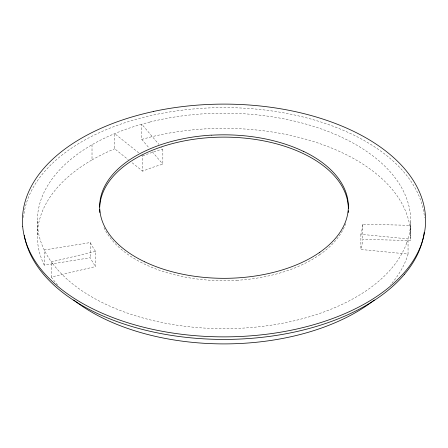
<?xml version="1.0" encoding="UTF-8"?>
<svg xmlns="http://www.w3.org/2000/svg" width="448" height="448" viewBox="0 0 448 448"><rect width="100%" height="100%" fill="white"/><g stroke="black" fill="none" stroke-linecap="round" stroke-linejoin="round"><path stroke-width="0.34" stroke-dasharray="2.24 1.68" d="M410.665 236.135L410.514 240.509L362.701 239.389A138.813 80.142 0 0 1 360.875 249.474L408.055 254.072L408.055 238.902A186.614 107.744 0 0 0 410.514 225.338L410.665 220.965L410.665 236.135A186.693 107.783 0 0 0 149.912 137.189M408.055 254.072L406.694 258.216A186.637 107.755 0 0 1 390.432 284.906M406.694 243.051L408.055 238.902L360.875 234.304A138.813 80.142 0 0 0 362.701 224.218L410.514 225.338L410.514 240.509M149.862 122.063L141.758 124.219L141.758 139.39L149.862 137.228M52.696 263.766L51.318 261.878L51.318 277.043L95.575 266.56L95.575 251.39L51.318 261.878A186.502 107.677 0 0 1 44.251 249.99A186.693 107.783 0 0 1 91.991 144.749A186.934 107.929 0 0 1 114.66 133.627L119.084 131.835A186.614 107.744 0 0 1 141.775 124.225L158.889 144.368M95.575 251.39A138.813 80.142 0 0 1 90.317 242.553L44.251 249.99L44.251 265.16L90.317 257.718A138.813 80.142 0 0 0 95.575 266.56M138.746 152.863L114.66 133.627L114.66 148.792L128.234 159.639M141.372 154.963L142.682 156.01L142.682 171.181A138.813 80.142 0 0 1 162.842 164.186L162.842 149.022L161.526 147.47M132.177 162.786L142.682 171.181M141.758 139.39L149.229 148.17M152.303 151.788L162.842 164.186M51.318 277.043L52.696 278.936A186.637 107.755 0 0 0 57.574 284.906M362.701 224.218L362.701 239.389M360.875 234.304L360.875 249.474M92.014 144.766L92.014 159.93A186.693 107.783 0 0 0 44.246 265.16M90.317 242.553L90.317 257.718M37.335 220.965L37.335 236.135M92.014 159.93A186.934 107.929 0 0 1 114.66 148.798M149.912 122.024A186.693 107.783 0 0 1 410.721 220.942M103.975 227.612A124.975 72.156 0 0 0 107.52 234.013A123.385 71.238 0 0 0 115.046 243.482A124.762 72.033 0 0 0 132.037 257.208A123.62 71.372 0 0 0 144.743 264.208A124.27 71.747 0 0 0 236.673 280.319M236.673 280.308A124.964 72.145 0 0 0 267.495 276.147A123.39 71.238 0 0 0 283.898 271.802A124.762 72.033 0 0 0 307.681 261.99A123.62 71.372 0 0 0 319.799 254.654M345.705 223.608A124.27 71.747 0 0 1 319.782 254.649M142.682 156.01A138.813 80.142 0 0 1 162.842 149.022M406.711 242.995A186.614 107.744 0 0 1 242.872 328.121A186.614 107.744 0 0 1 52.78 263.71M23.537 217.543A200.648 115.842 0 0 1 153.782 114.951A201.841 116.53 0 0 1 213.752 107.755A200.486 115.752 0 0 1 312.323 119.431A201.589 116.385 0 0 1 351.977 134.21A199.612 115.242 0 0 1 372.495 145.505A201.46 116.312 0 0 1 399.93 167.675A199.242 115.03 0 0 1 412.082 182.969A201.785 116.497 0 0 1 424.508 217.599"/><path stroke-width="0.67" d="M99.854 212.559A124.253 71.736 0 0 1 99.697 209.507M99.73 207.049A124.253 71.736 0 0 1 180.516 141.669A124.998 72.167 0 0 1 211.327 137.491A124.281 71.753 0 0 1 303.24 153.597A123.62 71.372 0 0 1 315.963 160.586A124.762 72.033 0 0 1 332.954 174.317A123.39 71.238 0 0 1 340.48 183.786A124.964 72.145 0 0 1 347.687 201.583A124.27 71.747 0 0 1 348.348 208.286M348.309 210.75A124.27 71.747 0 0 1 348.186 212.598M374.31 300.026A186.637 107.755 0 0 1 73.696 300.02M24.282 235.329A201.802 116.508 0 0 0 35.918 264.062A199.231 115.024 0 0 0 48.07 279.356A201.454 116.312 0 0 0 75.51 301.526A199.612 115.248 0 0 0 96.023 312.827A201.589 116.385 0 0 0 135.666 327.606A200.474 115.746 0 0 0 234.242 339.27A201.785 116.497 0 0 0 294.235 332.102A199.242 115.03 0 0 0 320.723 325.091A201.46 116.312 0 0 0 359.122 309.249A199.612 115.242 0 0 0 378.689 297.405A201.589 116.385 0 0 0 404.292 274.512M424.166 232.478A200.474 115.746 0 0 1 404.275 274.512M22.719 226.425A201.471 116.318 0 0 1 153.496 111.479M22.669 226.425A202.63 116.984 0 0 0 35.151 261.201A200.049 115.494 0 0 0 47.348 276.556A202.283 116.788 0 0 0 74.9 298.816A200.43 115.718 0 0 0 95.502 310.162A202.412 116.861 0 0 0 135.307 325.007A201.298 116.217 0 0 0 234.287 336.717A202.608 116.973 0 0 0 294.521 329.521A200.054 115.5 0 0 0 321.115 322.476A202.283 116.788 0 0 0 359.671 306.572A200.43 115.718 0 0 0 379.322 294.678A202.412 116.861 0 0 0 405.031 271.695A201.298 116.217 0 0 0 425.32 214.547A202.608 116.973 0 0 0 412.849 179.771A200.054 115.5 0 0 0 400.652 164.416A202.283 116.788 0 0 0 373.1 142.156A200.424 115.713 0 0 0 352.498 130.81A202.418 116.861 0 0 0 312.693 115.97A201.309 116.222 0 0 0 213.713 104.261A202.67 117.006 0 0 0 153.479 111.451M144.743 261.839A123.62 71.372 0 0 1 132.037 254.845A124.762 72.033 0 0 1 115.046 241.114A123.385 71.238 0 0 1 107.52 231.644A124.975 72.156 0 0 1 100.318 213.847A124.253 71.736 0 0 1 180.516 139.3A124.998 72.167 0 0 1 211.327 135.122M144.76 261.828A124.27 71.747 0 0 0 236.673 277.95A124.964 72.145 0 0 0 267.495 273.778A123.39 71.238 0 0 0 283.898 269.433A124.762 72.033 0 0 0 307.681 259.622A123.62 71.372 0 0 0 319.799 252.286M211.394 135.201A124.27 71.747 0 0 1 303.307 151.318M319.782 252.28A124.27 71.747 0 0 0 347.704 199.214A124.964 72.145 0 0 0 340.48 181.418A123.39 71.238 0 0 0 332.954 171.948A124.762 72.033 0 0 0 315.963 158.217A123.62 71.372 0 0 0 303.257 151.222"/></g></svg>
